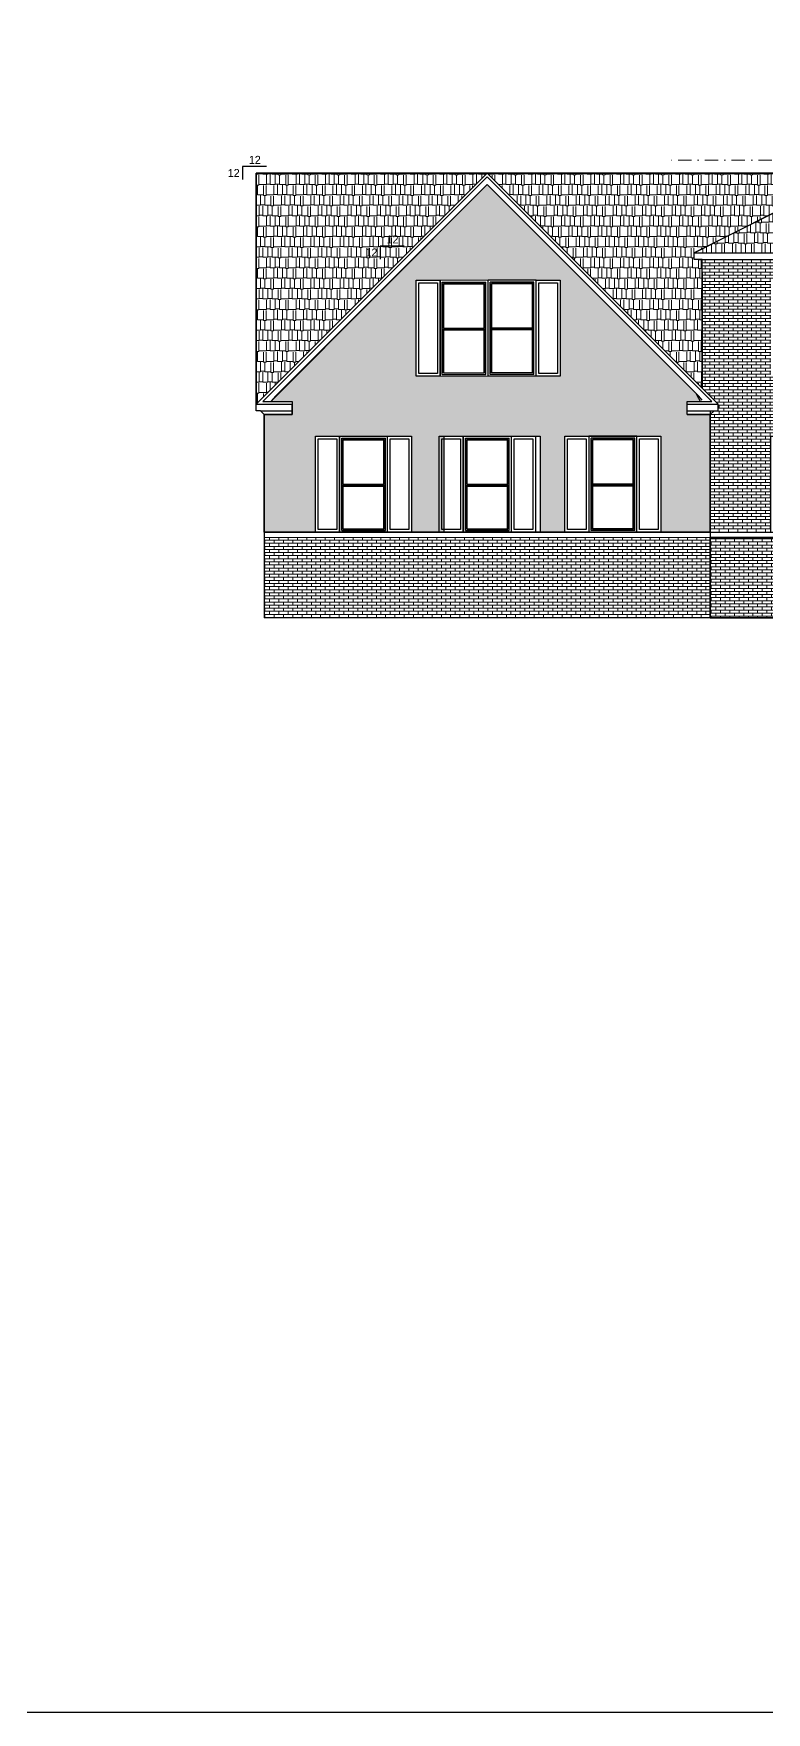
# Model space of a CAD drawing. Extents: x 2753 to 8941, y 12146 to 15850.
# Drawn here: x 4928 to 5477, y 12146 to 13404 of the extents above; entities that cross this region are included whole.
import ezdxf

# ---------------------------------------------------------------- set-up
doc = ezdxf.new("R2010")
doc.units = 0
doc.header["$LTSCALE"] = 20
doc.header["$MEASUREMENT"] = 0
doc.linetypes.add('DASHDOT', pattern=[1, 0.5, -0.25, 0, -0.25])
doc.linetypes.add('HIDDEN', pattern=[0.375, 0.25, -0.125])
for name, color, linetype, lineweight in [('A-LIGHT+', 133, 'Continuous', 9), ('A-WALL', 7, 'Continuous', 40), ('A-Wall-Partition', 3, 'Continuous', 35), ('DIM', 8, 'Continuous', 5), ('hatch', 8, 'Continuous', 13), ('railing', 23, 'Continuous', 15)]:
    doc.layers.add(name, color=color, linetype=linetype, lineweight=lineweight)
for name, color, linetype in [('A-WALL-PATT-I', 1, 'Continuous'), ('AC_NOTES', 7, 'Continuous'), ('ARROW', 4, 'Continuous'), ('BNDYTEXT', 3, 'Continuous'), ('WINDOWS', 2, 'Continuous')]:
    doc.layers.add(name, color=color, linetype=linetype)
doc.layers.add('ELEVATION', color=7, linetype='Continuous', lineweight=25, true_color=0xdda54b)
doc.layers.add('level', color=7, linetype='HIDDEN', lineweight=15, true_color=0x987172)
doc.styles.get("Standard").update_dxf_attribs({"font": 'stylu.ttf'})

msp = doc.modelspace()

# ---------------------------------------------------------------- hatches: boundary and pattern name
at = {"layer": 'A-WALL-PATT-I', "lineweight": 0, "ltscale": 0.5}
h = msp.add_hatch(dxfattribs=at)
h.set_pattern_fill('AR-BRSTD', color=8, scale=0.87)
h.paths.add_polyline_path([(5322.51073, 13147.44323), (5214.51073, 13147.44323), (5214.51073, 13219.47878), (5322.51073, 13219.47878)], flags=16)
h.paths.add_polyline_path([(5435.01724, 13030.41581), (5435.01724, 13118.78914), (5417.77799, 13118.78914), (5417.77799, 13128.56461), (5427.81948, 13128.56461), (5425.51008, 13132.56461), (5424.51252, 13134.58405), (5267.90349, 13291.19308), (5105.75663, 13128.56461), (5121.65628, 13128.56461), (5121.65628, 13118.78914), (5100.78974, 13118.78914), (5100.78974, 13030.42131), (5139.17076, 13030.42131), (5139.17076, 13102.45686), (5211.17076, 13102.45686), (5211.17076, 13030.42131), (5235.68191, 13030.42131), (5235.68191, 13102.45686), (5307.68191, 13102.45686), (5307.68074, 13030.41795), (5326.12283, 13030.42131), (5326.12283, 13102.45686), (5398.12283, 13102.45686), (5398.12283, 13030.41658)])
h = msp.add_hatch(dxfattribs=at)
h.set_pattern_fill('AR-BRSTD', color=8, scale=0.87)
h.set_pattern_definition([(0, (-8443.4669, -181.0885), (0, 2.32029), []), (90, (-8443.467, -181.0885), (-3.48, 2.32029), [2.32029, -2.32029])])
h.paths.add_polyline_path([(5606.42014, 13147.44323), (5480.42014, 13147.44323), (5480.42014, 13219.47878), (5606.42014, 13219.47878)], flags=16)
h.paths.add_polyline_path([(5668.99679, 13030.20111), (5606.31266, 13030.31519), (5606.31266, 13102.35074), (5480.31266, 13102.35074), (5480.31266, 13030.37424), (5435.01724, 13030.31519), (5435.01724, 13118.78914), (5437.98571, 13121.56609), (5441.01724, 13121.56609), (5441.01724, 13126.56461), (5429.01724, 13138.56461), (5429.01724, 13235.04513), (5448.68417, 13235.04513), (5463.37575, 13235.05021), (5465.80002, 13235.05105), (5549.41459, 13235.07911), (5664.80925, 13235.11989), (5668.0968, 13235.12102), (5669.31917, 13235.05363), (5668.99678, 13232.27277), (5668.71107, 13030.20152)])
h = msp.add_hatch(dxfattribs=at)
h.set_pattern_fill('AR-BRSTD', color=8, scale=0.87)
h.set_pattern_definition([(0, (-8435.964, 24902.0958), (0, 2.32029), []), (90, (-8435.964, 24902.0958), (-3.48, 2.32029), [2.32029, -2.32029])])
h.paths.add_polyline_path([(5100.78974, 12966.38073), (5435.01724, 12966.38073), (5435.01724, 13026.42131), (5100.78974, 13026.42131)])
h = msp.add_hatch(dxfattribs=at)
h.set_pattern_fill('AR-BRSTD', color=8, scale=0.87)
h.set_pattern_definition([(0, (0, -0.607), (0, 2.32029), []), (90, (0, -0.607), (-3.48, 2.32029), [2.32029, -2.32029])])
h.paths.add_polyline_path([(5668.99679, 12966.38073), (5435.01724, 12966.38073), (5435.01724, 13026.42131), (5668.99679, 13026.42131)])
at = {"layer": 'hatch', "linetype": 'ByBlock'}
h = msp.add_hatch(dxfattribs=at)
h.set_pattern_fill('AR-RSHKE', color=36, scale=0.65, style=0)
h.paths.add_polyline_path([(5267.90349, 13299.67836), (5094.78974, 13299.67836), (5094.78974, 13126.56461)])
h = msp.add_hatch(dxfattribs=at)
h.set_pattern_fill('AR-RSHKE', color=36, scale=0.65, style=0)
h.paths.add_polyline_path([(5541.42994, 13299.67836), (5267.90349, 13299.67836), (5429.01724, 13138.56461), (5429.01724, 13235.04513), (5423.01724, 13235.04513), (5423.01724, 13240.04365)])
h = msp.add_hatch(dxfattribs=at)
h.set_pattern_fill('AR-RSHKE', color=36, scale=0.65, style=0)
h.set_pattern_definition([(0, (-11651.171, 447.494), (16.575, 7.8), [3.9, -3.25, 4.55, -1.95, 5.85, -2.6]), (0, (-11647.271, 447.819), (16.575, 7.8), [3.25, -12.35, 2.6, -3.9]), (0, (-11639.471, 447.0066), (16.575, 7.8), [1.95, -20.15]), (90, (-11651.1713, 447.494), (-5.525, 7.8), [7.475, -23.725]), (90, (-11647.2713, 447.494), (-5.525, 7.8), [7.3125, -23.8875]), (90, (-11644.0213, 447.494), (-5.525, 7.8), [6.825, -24.375]), (90, (-11639.4713, 447.0066), (-5.525, 7.8), [7.475, -23.725]), (90, (-11637.5213, 447.0066), (-5.525, 7.8), [7.475, -23.725]), (90, (-11631.6713, 447.494), (-5.525, 7.8), [7.15, -24.05])])
edge = h.paths.add_edge_path()
edge.add_line((5681.1382, 13240.21393), (5550.89818, 13303.98411))
edge.add_line((5550.89818, 13303.98411), (5423.01724, 13240.04365))
edge.add_line((5423.01724, 13240.04365), (5669.17484, 13240.04365))

# ---------------------------------------------------------------- linework, layer by layer
at = {"layer": 'A-LIGHT+'}
msp.add_lwpolyline([(5653.11391, 13240.04365), (5678.77911, 13240.04365), (5550.89818, 13303.98411), (5423.01724, 13240.04365), (5653.11391, 13240.04365)], dxfattribs=at)
at = {"layer": 'A-Wall-Partition'}
for p, q in [((5698.1947, 13030.17432), (5429.01724, 13030.42131)), ((5435.01724, 13026.42131), (5698.1947, 13026.17432))]:
    msp.add_line(p, q, dxfattribs=at)
msp.add_lwpolyline([(5417.77799, 13118.78914), (5435.01724, 13118.78914), (5434.93615, 13030.41588), (5100.78974, 13030.42131), (5100.78974, 13118.78914), (5121.65628, 13118.78914)], dxfattribs=at)
msp.add_lwpolyline([(5668.99679, 12966.38073), (5435.01724, 12966.38073), (5435.01724, 13026.42131), (5668.99679, 13026.42131)], close=True, dxfattribs=at)
at = {"layer": 'AC_NOTES', "lineweight": 30}
for p, q in [((5102.31263, 13304.66776), (5084.31263, 13304.66776)), ((5084.31263, 13304.66776), (5084.31263, 13294.91776)), ((5205.56222, 13245.05658), (5187.56222, 13245.05658)), ((5187.56222, 13245.05658), (5187.56222, 13235.30658))]:
    msp.add_line(p, q, dxfattribs=at)
at = {"layer": 'ARROW'}
msp.add_line((5121.65628, 13118.78914), (5121.65628, 13126.56461), dxfattribs=at)
for points in [[(2752.66329, 15849.64855), (8940.80059, 15849.64855), (8940.80059, 12145.53106), (2752.66329, 12145.53106)], [(5435.01724, 13030.41581), (5435.01724, 13118.78914), (5417.77799, 13118.78914), (5417.77799, 13128.56461), (5427.81948, 13128.56461), (5425.51008, 13132.56461), (5424.51252, 13134.58405), (5267.90349, 13291.19308), (5105.75663, 13128.56461), (5121.65628, 13128.56461), (5121.65628, 13118.78914), (5100.78974, 13118.78914), (5100.78974, 13030.42131), (5139.17076, 13030.42131), (5139.17076, 13102.45686), (5211.17076, 13102.45686), (5211.17076, 13030.42131), (5235.68191, 13030.42131), (5235.68191, 13102.45686), (5307.68191, 13102.45686), (5307.68074, 13030.41795), (5326.12283, 13030.42131), (5326.12283, 13102.45686), (5398.12283, 13102.45686), (5398.12283, 13030.41658)], [(5214.51073, 13219.47878), (5232.51073, 13219.47878), (5232.51073, 13147.44323), (5214.51073, 13147.44323)], [(5304.51073, 13219.47878), (5322.51073, 13219.47878), (5322.51073, 13147.44323), (5304.51073, 13147.44323)], [(5216.51073, 13217.47878), (5230.51073, 13217.47878), (5230.51073, 13149.44323), (5216.51073, 13149.44323)], [(5306.51073, 13217.47878), (5320.51073, 13217.47878), (5320.51073, 13149.44323), (5306.51073, 13149.44323)], [(5139.17076, 13102.45686), (5157.17076, 13102.45686), (5157.17076, 13030.42131), (5139.17076, 13030.42131)], [(5141.17076, 13100.45686), (5155.17076, 13100.45686), (5155.17076, 13032.42131), (5141.17076, 13032.42131)], [(5193.17076, 13102.45686), (5211.17076, 13102.45686), (5211.17076, 13030.42131), (5193.17076, 13030.42131)], [(5195.17076, 13100.45686), (5209.17076, 13100.45686), (5209.17076, 13032.42131), (5195.17076, 13032.42131)], [(5231.95903, 13102.45686), (5249.95903, 13102.45686), (5249.95903, 13030.42131), (5231.95903, 13030.42131)], [(5233.95903, 13100.45686), (5247.95903, 13100.45686), (5247.95903, 13032.42131), (5233.95903, 13032.42131)], [(5285.95903, 13102.45686), (5303.95903, 13102.45686), (5303.95903, 13030.42131), (5285.95903, 13030.42131)], [(5287.95903, 13100.45686), (5301.95903, 13100.45686), (5301.95903, 13032.42131), (5287.95903, 13032.42131)], [(5326.12283, 13102.45686), (5344.12283, 13102.45686), (5344.12283, 13030.42131), (5326.12283, 13030.42131)], [(5328.12283, 13100.45686), (5342.12283, 13100.45686), (5342.12283, 13032.42131), (5328.12283, 13032.42131)], [(5380.12283, 13102.45686), (5398.12283, 13102.45686), (5398.12283, 13030.42131), (5380.12283, 13030.42131)], [(5382.12283, 13100.45686), (5396.12283, 13100.45686), (5396.12283, 13032.42131), (5382.12283, 13032.42131)]]:
    msp.add_lwpolyline(points, close=True, dxfattribs=at)
for points in [[(5267.90349, 13299.67836), (5094.78974, 13299.67836), (5094.78974, 13126.56461), (5267.90349, 13299.67836)], [(5417.77799, 13126.56461), (5441.01724, 13126.56461), (5267.90349, 13299.67836), (5094.78974, 13126.56461), (5121.65628, 13126.56461)], [(5417.77799, 13128.56461), (5436.18881, 13128.56461), (5267.90349, 13296.84994), (5099.61817, 13128.56461), (5121.65628, 13128.56461)], [(5541.42994, 13299.67836), (5267.90349, 13299.67836), (5429.01724, 13138.56461), (5429.01724, 13235.04513), (5423.01724, 13235.04513), (5423.01724, 13240.04365), (5541.42994, 13299.67836)], [(5429.01724, 13129.55306), (5426.53196, 13132.56461), (5267.90349, 13291.19308), (5109.27502, 13132.56461), (5105.75663, 13128.56461)], [(5417.77799, 13118.78914), (5417.77799, 13126.56461)]]:
    msp.add_lwpolyline(points, dxfattribs=at)
at = {"layer": 'BNDYTEXT'}
msp.add_line((5429.01724, 13172.78382), (5429.01724, 13172.78382), dxfattribs=at)
for points in [[(5681.1382, 13240.21393), (5550.89818, 13303.98411), (5423.01724, 13240.04365), (5669.17484, 13240.04365)], [(5435.01724, 13121.56609), (5435.01724, 12966.38073)]]:
    msp.add_lwpolyline(points, dxfattribs=at)
msp.add_lwpolyline([(5668.99679, 13030.20111), (5606.31266, 13030.31519), (5606.31266, 13102.35074), (5480.31266, 13102.35074), (5480.31266, 13030.37424), (5435.01724, 13030.31519), (5435.01724, 13118.78914), (5437.98571, 13121.56609), (5441.01724, 13121.56609), (5441.01724, 13126.56461), (5429.01724, 13138.56461), (5429.01724, 13235.04513), (5448.68417, 13235.04513), (5463.37575, 13235.05021), (5465.80002, 13235.05105), (5549.41459, 13235.07911), (5664.80925, 13235.11989), (5668.0968, 13235.12102), (5669.31917, 13235.05363), (5668.99678, 13232.27277), (5668.71107, 13030.20152)], close=True, dxfattribs=at)
at = {"layer": 'DIM'}
for p, q in [((5121.65628, 13126.56461), (5094.78974, 13126.56461)), ((5429.01724, 13126.56461), (5417.77799, 13126.56461)), ((5435.01724, 13026.42131), (5100.78974, 13026.42131))]:
    msp.add_line(p, q, dxfattribs=at)
for points in [[(5322.51073, 13147.44323), (5214.51073, 13147.44323), (5214.51073, 13219.47878), (5322.51073, 13219.47878)], [(5268.51073, 13147.44323), (5232.51073, 13147.44323), (5232.51073, 13219.47878), (5268.51073, 13219.47878)], [(5193.17076, 13030.42131), (5157.17076, 13030.42131), (5157.17076, 13102.45686), (5193.17076, 13102.45686)], [(5285.95903, 13030.42131), (5249.95903, 13030.42131), (5249.95903, 13102.45686), (5285.95903, 13102.45686)], [(5380.12283, 13030.42131), (5344.12283, 13030.42131), (5344.12283, 13102.45686), (5380.12283, 13102.45686)], [(5100.78974, 12966.38073), (5435.01724, 12966.38073), (5435.01724, 13026.42131), (5100.78974, 13026.42131)]]:
    msp.add_lwpolyline(points, close=True, dxfattribs=at)
at = {"layer": 'ELEVATION'}
for p, q in [((5705.58758, 13381.32881), (5423.01724, 13240.04365)), ((5267.90349, 13299.67836), (5094.78974, 13126.56461)), ((5094.78974, 13299.67836), (5541.42994, 13299.67836)), ((5094.78974, 13126.56461), (5094.78974, 13299.67836)), ((5267.90349, 13299.67836), (5441.01724, 13126.56461)), ((5423.01724, 13240.04365), (5448.68244, 13240.04365)), ((5426.04877, 13235.04513), (5448.68244, 13235.04513)), ((5448.68244, 13235.04513), (5929.61545, 13235.21148)), ((5094.78974, 13126.56461), (5121.65628, 13126.56461)), ((5097.82127, 13121.56609), (5121.65628, 13121.56609)), ((5121.65628, 13118.78914), (5100.78974, 13118.78914)), ((5417.77799, 13126.56461), (5441.01724, 13126.56461)), ((5417.77799, 13121.56609), (5437.98571, 13121.56609)), ((5429.01724, 13118.78914), (5417.77799, 13118.78914))]:
    msp.add_line(p, q, dxfattribs=at)
at = {"layer": 'ELEVATION', "color": 6}
for p, q in [((5426.04877, 13235.04513), (5423.01724, 13235.04513)), ((5429.01724, 13224.93701), (5429.01724, 13138.56461)), ((5097.82127, 13121.56609), (5094.78974, 13121.56609)), ((5100.78974, 13118.78914), (5100.78974, 12966.38073)), ((5437.98571, 13121.56609), (5441.01724, 13121.56609))]:
    msp.add_line(p, q, dxfattribs=at)
for points in [[(5423.01724, 13235.04513), (5423.01724, 13240.04365)], [(5429.01724, 13224.93701), (5429.01724, 13235.04513)], [(5094.78974, 13121.56609), (5094.78974, 13126.56461)], [(5100.78974, 13118.78914), (5097.82127, 13121.56609)], [(5100.78974, 13111.45798), (5100.78974, 13118.78914)], [(5435.01724, 13118.78914), (5437.98571, 13121.56609)], [(5435.01724, 13118.78914), (5435.01724, 12966.38073)], [(5435.01724, 13111.45798), (5435.01724, 13118.78914)], [(5441.01724, 13121.56609), (5441.01724, 13126.56461)]]:
    msp.add_lwpolyline(points, dxfattribs=at)
at = {"layer": 'ELEVATION'}
for points in [[(5232.51073, 13147.44323), (5232.51073, 13219.47878)], [(5268.51073, 13147.44323), (5268.51073, 13219.47878)], [(5304.51073, 13219.47878), (5268.51073, 13219.47878)], [(5268.51073, 13147.44323), (5268.51073, 13219.47878)], [(5304.51073, 13147.44323), (5304.51073, 13219.47878)], [(5304.51073, 13147.44323), (5304.51073, 13219.47878)], [(5304.51073, 13147.44323), (5304.51073, 13219.47878)], [(5304.51073, 13147.44323), (5268.51073, 13147.44323)], [(5121.65628, 13118.78914), (5100.78974, 13118.78914)], [(5429.01724, 13118.78914), (5417.77799, 13118.78914)], [(5157.17076, 13030.42131), (5157.17076, 13102.45686)], [(5193.17076, 13030.42131), (5193.17076, 13102.45686)], [(5193.17076, 13030.42131), (5193.17076, 13102.45686)], [(5249.95903, 13030.42131), (5249.95903, 13102.45686)], [(5285.95903, 13030.42131), (5285.95903, 13102.45686)], [(5285.95903, 13030.42131), (5285.95903, 13102.45686)], [(5380.12283, 13102.45686), (5344.12283, 13102.45686)], [(5380.12283, 13030.42131), (5380.12283, 13102.45686)], [(5380.12283, 13030.42131), (5344.12283, 13030.42131)]]:
    msp.add_lwpolyline(points, dxfattribs=at)
at = {"layer": 'ELEVATION', "color": 6, "linetype": 'ByBlock', "const_width": 1}
msp.add_lwpolyline([(5994.63174, 12966.38073), (6079.31945, 12966.38073), (5100.78974, 12966.38073)], dxfattribs=at)
at = {"layer": 'level', "linetype": 'DASHDOT'}
msp.add_line((6446.00225, 13309.35477), (5403.82161, 13309.35477), dxfattribs=at)
at = {"layer": 'railing'}
msp.add_lwpolyline([(5429.01724, 13030.42131), (5100.78974, 13030.42131)], dxfattribs=at)
at = {"layer": 'WINDOWS'}
for p, q in [((5266.84456, 13148.77617), (5266.84456, 13218.03476)), ((5270.17691, 13148.77617), (5270.17691, 13218.03476)), ((5191.50458, 13031.75425), (5191.50458, 13101.01284)), ((5284.29286, 13031.75425), (5284.29286, 13101.01284)), ((5345.78901, 13031.75425), (5345.78901, 13101.01284))]:
    msp.add_line(p, q, dxfattribs=at)
for points in [[(5234.17691, 13148.77617), (5234.17691, 13218.03476)], [(5234.17691, 13218.03476), (5266.84456, 13218.03476)], [(5266.84456, 13148.77617), (5266.84456, 13218.03476)], [(5302.84456, 13218.03476), (5270.17691, 13218.03476)], [(5270.17691, 13148.77617), (5270.17691, 13218.03476)], [(5302.84456, 13148.77617), (5302.84456, 13218.03476)], [(5235.06553, 13183.36266), (5235.06553, 13217.03506)], [(5235.06553, 13217.03506), (5265.95593, 13217.03506)], [(5235.28769, 13183.58482), (5235.28769, 13216.70182)], [(5235.28769, 13216.70182), (5265.6227, 13216.70182)], [(5265.6227, 13183.58482), (5265.6227, 13216.70182)], [(5265.95593, 13183.36266), (5265.95593, 13217.03506)], [(5301.95593, 13217.03506), (5271.06553, 13217.03506)], [(5271.06553, 13183.36266), (5271.06553, 13217.03506)], [(5301.73378, 13216.70182), (5271.39877, 13216.70182)], [(5271.39877, 13183.58482), (5271.39877, 13216.70182)], [(5301.73378, 13183.58482), (5301.73378, 13216.70182)], [(5301.95593, 13183.36266), (5301.95593, 13217.03506)], [(5234.17691, 13182.47404), (5266.84456, 13182.47404)], [(5235.06553, 13183.36266), (5265.95593, 13183.36266)], [(5235.06553, 13149.88695), (5235.06553, 13182.47404)], [(5235.28769, 13183.58482), (5265.6227, 13183.58482)], [(5235.28769, 13149.99803), (5235.28769, 13182.1408)], [(5235.28769, 13182.1408), (5265.6227, 13182.1408)], [(5265.6227, 13149.99803), (5265.6227, 13182.1408)], [(5265.95593, 13149.88695), (5265.95593, 13182.47404)], [(5302.84456, 13182.47404), (5270.17691, 13182.47404)], [(5301.95593, 13183.36266), (5271.06553, 13183.36266)], [(5271.06553, 13149.88695), (5271.06553, 13182.47404)], [(5301.73378, 13183.58482), (5271.39877, 13183.58482)], [(5301.73378, 13182.1408), (5271.39877, 13182.1408)], [(5271.39877, 13149.99803), (5271.39877, 13182.1408)], [(5301.73378, 13149.99803), (5301.73378, 13182.1408)], [(5301.95593, 13149.88695), (5301.95593, 13182.47404)], [(5234.17691, 13148.77617), (5266.84456, 13148.77617)], [(5235.06553, 13149.88695), (5265.95593, 13149.88695)], [(5235.28769, 13149.99803), (5265.6227, 13149.99803)], [(5302.84456, 13148.77617), (5270.17691, 13148.77617)], [(5301.95593, 13149.88695), (5271.06553, 13149.88695)], [(5301.73378, 13149.99803), (5271.39877, 13149.99803)], [(5158.83693, 13031.75425), (5158.83693, 13101.01284)], [(5158.83693, 13101.01284), (5191.50458, 13101.01284)], [(5159.72555, 13066.34074), (5159.72555, 13100.01314)], [(5159.72555, 13100.01314), (5190.61596, 13100.01314)], [(5159.94771, 13066.5629), (5159.94771, 13099.6799)], [(5159.94771, 13099.6799), (5190.28272, 13099.6799)], [(5190.28272, 13066.5629), (5190.28272, 13099.6799)], [(5190.61596, 13066.34074), (5190.61596, 13100.01314)], [(5191.50458, 13031.75425), (5191.50458, 13101.01284)], [(5251.6252, 13031.75425), (5251.6252, 13101.01284)], [(5251.6252, 13101.01284), (5284.29286, 13101.01284)], [(5252.51383, 13066.34074), (5252.51383, 13100.01314)], [(5252.51383, 13100.01314), (5283.40423, 13100.01314)], [(5252.73598, 13066.5629), (5252.73598, 13099.6799)], [(5252.73598, 13099.6799), (5283.071, 13099.6799)], [(5283.071, 13066.5629), (5283.071, 13099.6799)], [(5283.40423, 13066.34074), (5283.40423, 13100.01314)], [(5284.29286, 13031.75425), (5284.29286, 13101.01284)], [(5378.45666, 13101.01284), (5345.78901, 13101.01284)], [(5345.78901, 13031.75425), (5345.78901, 13101.01284)], [(5377.56804, 13100.01314), (5346.67763, 13100.01314)], [(5346.67763, 13066.34074), (5346.67763, 13100.01314)], [(5377.34588, 13099.6799), (5347.01087, 13099.6799)], [(5347.01087, 13066.5629), (5347.01087, 13099.6799)], [(5377.34588, 13066.5629), (5377.34588, 13099.6799)], [(5377.56804, 13066.34074), (5377.56804, 13100.01314)], [(5378.45666, 13031.75425), (5378.45666, 13101.01284)], [(5158.83693, 13065.45212), (5191.50458, 13065.45212)], [(5159.72555, 13066.34074), (5190.61596, 13066.34074)], [(5159.72555, 13032.86503), (5159.72555, 13065.45212)], [(5159.94771, 13066.5629), (5190.28272, 13066.5629)], [(5159.94771, 13032.97611), (5159.94771, 13065.11888)], [(5159.94771, 13065.11888), (5190.28272, 13065.11888)], [(5190.28272, 13032.97611), (5190.28272, 13065.11888)], [(5190.61596, 13032.86503), (5190.61596, 13065.45212)], [(5251.6252, 13065.45212), (5284.29286, 13065.45212)], [(5252.51383, 13066.34074), (5283.40423, 13066.34074)], [(5252.51383, 13032.86503), (5252.51383, 13065.45212)], [(5252.73598, 13066.5629), (5283.071, 13066.5629)], [(5252.73598, 13032.97611), (5252.73598, 13065.11888)], [(5252.73598, 13065.11888), (5283.071, 13065.11888)], [(5283.071, 13032.97611), (5283.071, 13065.11888)], [(5283.40423, 13032.86503), (5283.40423, 13065.45212)], [(5378.45666, 13065.45212), (5345.78901, 13065.45212)], [(5377.56804, 13066.34074), (5346.67763, 13066.34074)], [(5346.67763, 13032.86503), (5346.67763, 13065.45212)], [(5377.34588, 13066.5629), (5347.01087, 13066.5629)], [(5377.34588, 13065.11888), (5347.01087, 13065.11888)], [(5347.01087, 13032.97611), (5347.01087, 13065.11888)], [(5377.34588, 13032.97611), (5377.34588, 13065.11888)], [(5377.56804, 13032.86503), (5377.56804, 13065.45212)], [(5158.83693, 13031.75425), (5191.50458, 13031.75425)], [(5159.72555, 13032.86503), (5190.61596, 13032.86503)], [(5159.94771, 13032.97611), (5190.28272, 13032.97611)], [(5251.6252, 13031.75425), (5284.29286, 13031.75425)], [(5252.51383, 13032.86503), (5283.40423, 13032.86503)], [(5252.73598, 13032.97611), (5283.071, 13032.97611)], [(5378.45666, 13031.75425), (5345.78901, 13031.75425)], [(5377.56804, 13032.86503), (5346.67763, 13032.86503)], [(5377.34588, 13032.97611), (5347.01087, 13032.97611)]]:
    msp.add_lwpolyline(points, dxfattribs=at)

# ---------------------------------------------------------------- texts
at = {"layer": 'A-WALL', "char_height": 6, "attachment_point": 1}
for insert in [(5089.19863, 13312.67647), (5192.44822, 13253.06529)]:
    msp.add_mtext('12', dxfattribs=dict(at, insert=insert))
at = {"layer": 'A-WALL', "char_height": 6, "width": 5.2093704, "attachment_point": 1}
for insert in [(5073.39286, 13302.86606), (5176.64245, 13243.25489)]:
    msp.add_mtext('12', dxfattribs=dict(at, insert=insert))

doc.saveas('drawing.dxf')
